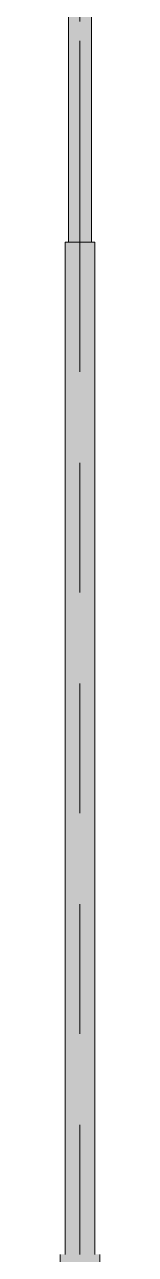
# Model space of a CAD drawing. Header units: millimetres. Extents: x -4000 to 187956, y -58990 to 162485.
# Drawn here: x 59221 to 59279, y 69494 to 71263 of the extents above; entities that cross this region are included whole.
import ezdxf

# ---------------------------------------------------------------- set-up
doc = ezdxf.new("R2010")
doc.units = ezdxf.units.MM
doc.linetypes.add('Dash 1_16_', pattern=[317.5, 158.75, -158.75])
doc.layers.add('P-PIPE', color=3, linetype='Continuous', lineweight=9)
doc.layers.add('P-PIPE-CNTR', color=3, linetype='Continuous', lineweight=9)

msp = doc.modelspace()

# ---------------------------------------------------------------- hatches: boundary and pattern name
at = {"layer": 'P-PIPE', "transparency": 33554534}
for points in [[(59245.7, 70950.1), (59250, 70950.1), (59250, 72409.5), (59233.3, 72409.5), (59233.9, 70950.1), (59241.7, 70950.1)], [(59254.3, 70950.1), (59266.7, 70950.1), (59266.1, 72409.5), (59250, 72409.5), (59250, 70950.1)], [(59250, 69493.7), (59250, 70950.1), (59228.9, 70950.1), (59229.6, 69493.7), (59244.5, 69493.7)], [(59250, 69493.7), (59271.1, 69493.7), (59270.4, 70950.1), (59250, 70950.1), (59250, 69520.1)], [(59235.7, 69477), (59250, 69477), (59250, 69493.7), (59221.4, 69493.7), (59222.3, 69477), (59229.8, 69477)], [(59250, 69477), (59278.6, 69477), (59277.7, 69493.7), (59250, 69493.7), (59250, 69483.6)]]:
    msp.add_hatch(color=1, dxfattribs=at).paths.add_polyline_path(points)

# ---------------------------------------------------------------- linework, layer by layer
at = {"layer": 'P-PIPE', "color": 20, "lineweight": 13}
for p, q in [((59233.3, 72409.5), (59233.3, 70950.1)), ((59266.7, 70950.1), (59266.7, 72409.5)), ((59228.9, 70950.1), (59228.9, 69493.7)), ((59271.1, 70950.1), (59228.9, 70950.1)), ((59271.1, 69493.7), (59271.1, 70950.1)), ((59221.4, 69493.7), (59221.4, 69477)), ((59278.6, 69477), (59278.6, 69493.7))]:
    msp.add_line(p, q, dxfattribs=at)
at = {"layer": 'P-PIPE-CNTR', "color": 1, "linetype": 'Dash 1_16_'}
for p, q in [((59250, 69493.7), (59250, 72409.5)), ((59250, 70950.1), (59250, 72409.5)), ((59250, 70950.1), (59250, 69493.7))]:
    msp.add_line(p, q, dxfattribs=at)

doc.saveas('drawing.dxf')
